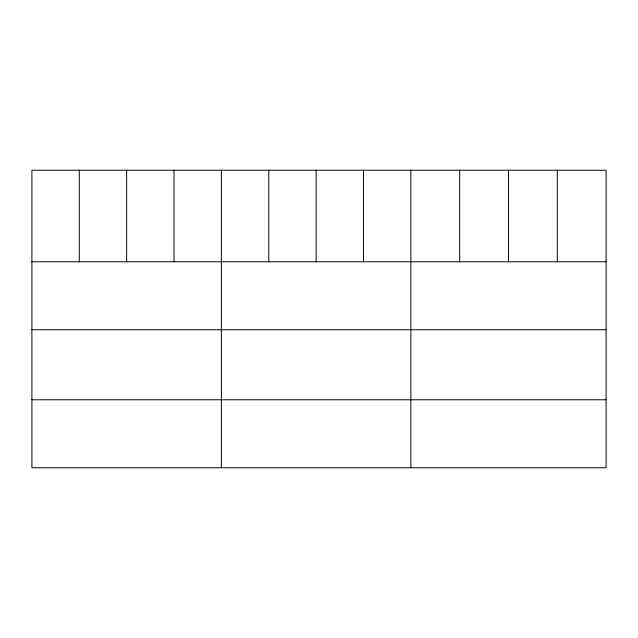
<?xml version="1.0" encoding="UTF-8"?>
<svg xmlns="http://www.w3.org/2000/svg" width="638" height="638" viewBox="0 0 638 638"><rect width="100%" height="100%" fill="white"/><g stroke="black" fill="none" stroke-linecap="round" stroke-linejoin="round"><path stroke-width="0.96" d="M606.1 261.747L606.1 467.75L31.9 467.75L31.9 170.25L606.1 170.25L606.1 261.747L31.9 261.747M31.9 329.726L606.1 329.726M31.9 399.771L606.1 399.771M557.293 170.25L557.293 261.747M508.486 170.25L508.486 261.747M459.679 170.25L459.679 261.747M410.872 170.25L410.872 467.75M363.5 170.25L363.5 261.747M316.129 170.25L316.129 261.747M268.757 170.25L268.757 261.747M221.386 170.25L221.386 467.75M174.014 170.25L174.014 261.747M126.643 170.25L126.643 261.747M79.272 170.25L79.272 261.747"/></g></svg>
